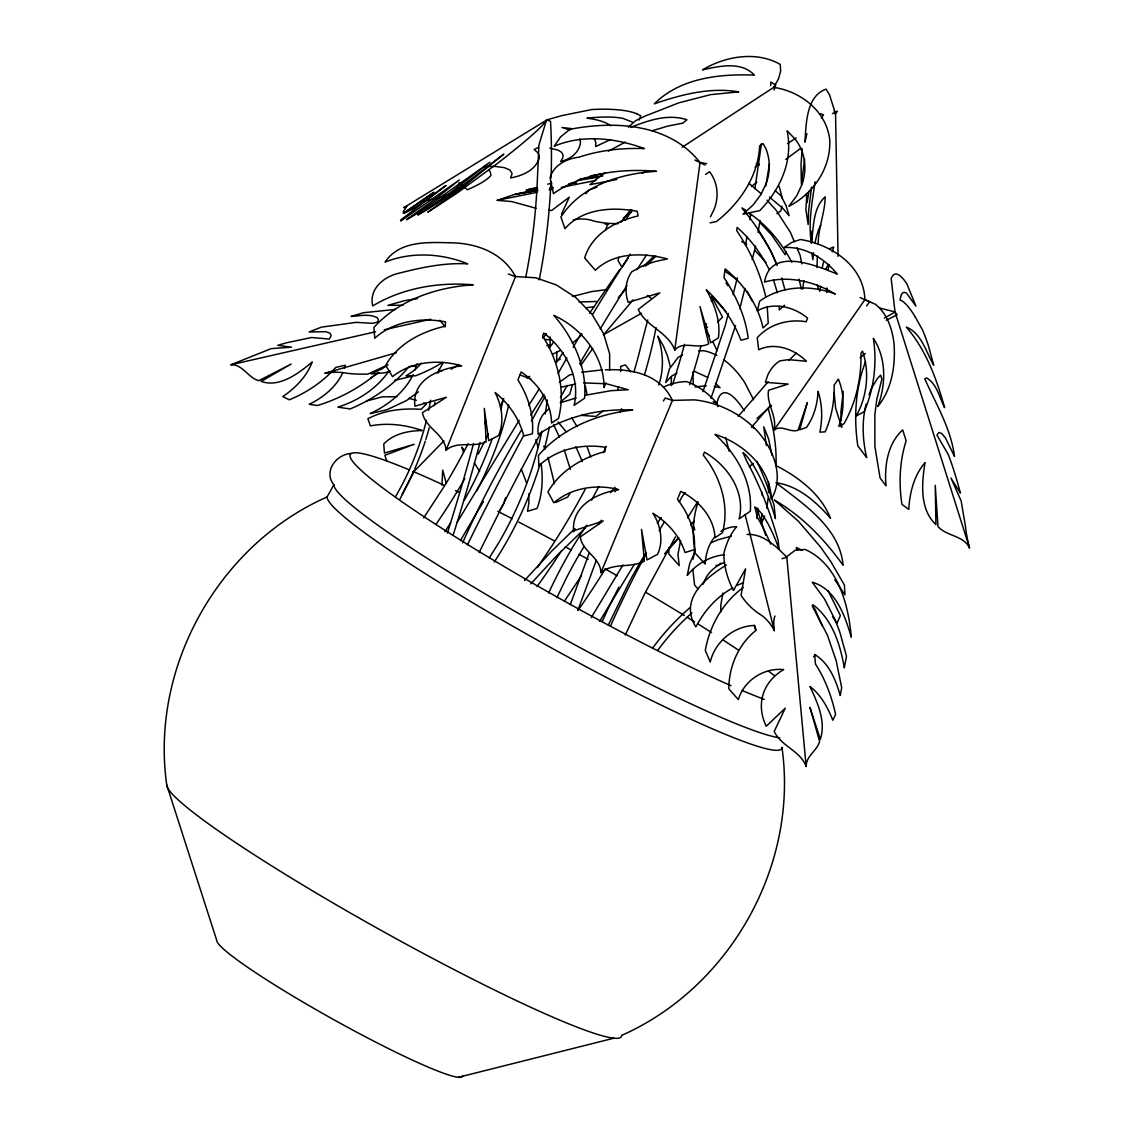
<?xml version="1.0" encoding="UTF-8"?>
<svg xmlns="http://www.w3.org/2000/svg" width="1134" height="1134" viewBox="0 0 1134 1134"><rect width="100%" height="100%" fill="white"/><g stroke="black" fill="none" stroke-linecap="round" stroke-linejoin="round"><path stroke-width="1.5" d="M609.653 370.251L609.653 353.921L603.557 333.524L591.877 314.118L575.675 297.434L556.369 284.946L535.702 277.773L515.488 276.554L508.301 274.031M720.813 612.062L720.813 604.946L722.968 593.025M692.803 569.396L694.603 585.116L698.076 589.014M620.681 371.527L620.723 366.41L625.387 364.907L630.702 371.853M692.846 371.81L693.328 384.752M816.934 267.468L817.387 256.1M668.932 547.609L668.791 553.945L679.238 565.611L677.962 554.398L680.627 540.394M768.526 492.595L768.54 482.092M811.533 242.874L811.972 231.024M671.101 385.73L671.456 377.112M441.934 485.239L442.699 470.114L446.201 483.183M761.807 513.674L761.297 523.625L764.628 516.013M826.757 292.544L827.026 288.149M806.798 195.658L805.863 209.421L808.159 224.532L808.641 210.555L811.561 187.067M757.824 508.145L756.888 518.55M802.192 148.696L801.029 164.402L801.384 184.275L804.616 159.143M770.624 85.532L770.893 82.031L775.684 85.107L774.012 90.068M775.982 465.833C776.776 446.895 773.586 427.787 768.469 409.572M811.306 243.101C813.758 227.665 812.681 208.061 825.183 196.792C825.084 212.568 818.153 227.977 818.167 244.079M813.588 252.754L812.894 259.771L811.873 253.052M768.172 497.911L766.782 508.202M761.424 143.749L754.946 188.754M674.744 350.08L700.032 162.559C669.443 123.464 614.954 120.587 569.948 129.319L560.579 136.888L554.157 146.258C582.904 134.053 615.805 138.121 644.41 148.582C622.353 147.831 600.028 150.127 579.035 157.172C566.83 158.505 553.576 165.11 550.061 177.769L553.42 193.63C583.188 172.822 621.12 168.342 656.515 171.305C620.78 173.431 581.359 185.452 560.919 216.948L564.973 228.657C582.578 208.373 612.488 206.714 637.195 211.293L638.059 215.97C615.379 220.96 591.65 234.454 584.648 257.971L595.35 270.275C614.259 251.932 643.389 252.627 667.26 258.878L654.219 261.77L642.354 266.065L631.851 271.692C625.302 280.495 624.65 292.246 628.208 302.381L659.818 292.841L638.215 309.44C646.238 326.762 668.181 332.007 674.744 350.08C683.419 340.03 698.119 349.995 708.707 343.73L699.99 306.563L710.706 342.752L718.403 337.847C720.841 320.979 714.434 304.252 706.298 289.765C721.394 303.728 733.556 320.979 740.941 340.214L748.171 338.371C745.492 316.429 736.037 295.875 723.974 277.547L725.136 268.9C743.564 283.84 758.008 304.522 763.012 327.924L768.242 323.176L767.222 306.577M802.716 289.057L803.85 280.651M743.309 587.483C722.939 602.267 709.686 625.727 705.291 650.321L710.224 662.001C715.086 641.745 733.712 626.053 754.649 625.444L756.109 630.291C738.503 644.254 728.765 666.594 728.864 688.891L738.319 699.593C744.131 680.343 763.763 667.6 783.679 669.556C762.672 681.959 755.655 704.285 766.215 726.256L785.281 708.155L774.196 731.444C781.312 746.456 800.321 750.68 806.161 766.456C806.005 755.811 817.09 751.006 819.613 741.409L809.931 707.389L820.321 739.297C826.232 721.55 817.458 702.499 809.931 686.453C821.016 694.844 827.763 707.588 832.795 720.26L835.588 714.42C831.746 696.701 825.339 679.408 815.502 664.127L814.609 654.474C829.096 663.092 835.801 680.003 840.237 695.482L841.697 687.7L836.212 660.895L827.423 635.125L813.376 608.263L813.05 604.72C832.455 619.476 840.351 644.75 844.306 667.898L846.503 656.217L839.713 631.766L835.248 620.142L824.588 599.106L812.256 582.21C835.815 588.929 845.071 615.96 851.265 637.18C848.544 604.422 837.728 563.938 805.083 549.437L795.062 550.316L785.295 557.815A267.936 250.812 69.1 0 0 782.021 558.679M808.882 191.334L807.167 202.547L806.345 193.843M693.129 559.119L694.788 549.168M745.477 245.483L746.923 236.893M749.787 219.698L750.651 214.539M758.051 232.371L760.049 220.393M765.762 186.146L769.476 163.891M819.811 291.353L820.676 286.406M827.948 270.643L829.011 264.548M815.062 181.78C812.313 201.455 808.287 221.541 811.122 241.414M773.969 430.112C777.513 416.334 766.215 404.158 768.526 390.266L788.158 384.057L765.379 382.342L767.562 375.623A39.407 32.503 74 0 1 779.965 360.853L788.527 359.634L806.345 361.222C794.197 349.074 775.032 341.915 758.674 349.754L757.243 337.79C769.206 324.083 788.555 318.753 806.203 321.744L807.564 318.073C793.885 306.761 773.416 301.573 757.314 310.886L759.624 301.205C781.298 285.414 810.853 284.634 835.29 294.103C814.41 281.36 788.513 275.293 764.543 282.04C770.482 246.319 816.494 265.583 837.232 274.116C824.461 258.325 805.041 246.276 784.133 247.538L791.759 242.435L800.434 239.487C831.137 244.519 863.796 265.512 864.888 299.688L773.969 430.112C781.468 424.244 789.845 433.032 798.038 430.24L807.351 402.513L799.697 429.829L806.515 427.376C814.014 416.958 817.43 404.087 818.053 391.386C822.391 404.498 822.604 418.715 819.868 432.167L825.183 431.841C831.69 417.199 834.525 401.067 834.142 385.092L838.324 379.082C844.787 393.994 844.206 411.302 838.763 426.427L843.965 423.762C856.113 402.485 861.571 377.693 860.947 353.298L862.492 351.101C869.835 372.179 867.071 396.418 856.283 415.852L864.094 411.84C874.13 388.891 877.177 363.078 873.35 338.357C886.604 358.287 885.966 384.695 877.815 406.482C891.962 389.189 895.506 365.743 894.06 344.027A71.456 42.865 -78.6 0 0 875.306 304.252L864.888 299.688M618.767 257.22L618.073 260.579L622.042 267.369L628.364 257.801M866.107 404.087C861.684 421.607 862.577 440.091 866.674 457.597L857.814 445.875C853.661 417.751 855.319 388.381 865.525 361.647M843.257 391.528L840.833 412.62L841.315 420.771M822.249 267.808L823.61 261.543M781.936 206.275L780.943 210.782L776.889 213.702M806.912 133.656L804.927 142.189C806.189 124.584 805.934 96.262 826.006 89.132L829.507 94.817L835.56 113.825L838.054 256.397M658.769 384.993C664.056 369.145 663.418 351.795 657.748 336.132L663.433 346.083L667.643 356.317L670.322 366.693M728.326 313.409L725.335 325.302L702.938 391.655M733.046 294.727L737.341 277.745M739.807 308.661L744.939 288.348M752.196 259.587L755.613 246.05M617.661 389.926L618.512 386.623M572.202 385.418L569.821 394.122L560.607 401.918M344.396 368.337L345.36 365.219L335.82 367.388C323.119 381.648 306.903 392.605 289.255 399.82L282.805 396.588C295.435 387.998 306.761 376.488 312.219 361.987C298.483 373.384 279.772 387.913 261.118 381.421L291.14 364.071L258.85 380.67C247.878 377.906 243.073 364.283 230.911 364.765L271.154 348.634L291.566 347.188L277.745 345.317L286.661 342.752L311.524 337.521L329.314 339.052L331.213 335.678L329.994 333.169L325.727 331.681L309.1 332.007L321.333 327.159L356.161 322.354L372.817 323.332L377.806 321.943L378.387 319.632L377.395 317.789C369.386 313.48 359.691 315.904 351.086 316.457L363.376 312.729L395.312 309.426M453.189 535.021L459.383 515.105A438.787 81.818 -70.6 0 0 480.065 442.416M505.608 497.613L503.709 503.694L499.371 510.839M832.228 251.876L833.731 247.042L830.031 248.459M415.001 370.038L417.028 363.787M710.99 398.346L735.541 325.586M570.274 604.649L589.127 553.307M578.085 609.738L596.286 560.423M639.207 120.034L640.753 115.781L636.698 113.74M869.055 394.703L871.295 388.707L877.291 378.657L880.622 375.141L881.883 379.125L876.837 399.168L874.867 414.534L874.867 446.399L880.083 477.953L885.98 485.763C884.336 466.187 887.412 443.763 902.707 429.899L906.137 440.772C899.616 461.212 898.709 483.169 901.913 504.304L908.759 509.421C909.695 492.78 913.961 475.486 925.032 462.573C921.744 483.013 919.39 509.308 935.947 524.588L935.238 485.324L937.988 526.573C946.847 536.453 963.163 535.22 969.513 547.85A32.702 5.075 74.8 0 1 966.607 534.582A33.467 5.202 74.8 0 1 965.459 526.289L961.136 500.902L950.958 478.08L960.356 493.106A60.031 9.327 74.8 0 0 948.265 454.55L936.939 435.073L938.853 432.479L941.73 433.457L945.444 437.965L954.502 456.421C950.93 428.539 935.89 403.874 924.791 378.841L926.506 377.877C936.911 383.703 939.448 397.665 944.622 407.63C936.712 379.167 925.954 349.697 906.335 327.145C921.531 332.957 926.081 352.291 933.721 365.205L928.434 345.785A49.017 7.612 74.8 0 0 922.452 329.866L915.407 317.265M703.25 584.123C706.269 573.988 714.675 565.923 724.555 562.464M786.216 252.117L785.196 254.739L771.644 234.965L759.681 222.278M605.315 230.471L607.696 224.475M446.073 450.17L515.488 276.554C502.858 252.684 476.408 243.101 450.751 242.804C427.773 242.265 399.664 240.479 385.064 262.067C411.444 251.606 441.608 253.208 467.676 263.839C444.471 262.578 421.635 267.397 399.338 273.138C384.256 276.257 368.635 288.816 372.732 305.911C402.712 287.88 438.674 281.912 473.232 284.818C436.76 287.185 398.97 299.773 373.908 327.442L374.759 338.258C393.654 321.092 421.21 317.151 445.591 321.9L445.237 326.223C421.692 331.482 397.991 343.73 385.688 365.304L392.52 376.644C411.77 361.236 438.518 359.209 461.609 365.8C439.51 368.833 411.77 378.926 414.916 406.213L446.385 397.254L422.401 412.705C425.378 428.354 444.812 434.038 446.073 450.17C457.328 440.446 473.516 448.114 486.202 441.707L484.303 408.368L488.697 440.658L498.521 435.584C504.573 421.72 501.809 405.632 495.119 392.506C508.812 403.605 519.485 418.786 523.738 436.009L532.385 433.755C534.128 414.803 527.934 395.894 517.94 379.961L521.13 371.952C538.097 383.306 551.195 402.159 551.578 423.053L558.566 418.304C565.809 390.181 557.885 360.045 542.605 335.976L543.781 333.042C565.37 349.428 580.75 377.891 574.087 405.348L584.577 398.218C587.129 367.728 573.577 337.989 553.86 315.38C581.671 328.095 604.153 356.062 604.039 387.516L605.91 382.853M663.39 400.968L665.219 398.034L672.391 400.401L694.405 399.863A96.234 90.167 25.6 0 1 756.35 429.97C773.048 448.001 784.969 476.266 771.262 499.3C770.581 467.761 743.493 443.337 715.015 434.379C736.42 453.728 752.522 481.581 750.325 511.207L739.099 518.918C745.988 491.844 727.277 465.068 704.469 452.168L703.25 455.088C720.345 476.478 729.8 505.58 722.514 532.64L715.03 537.785C714.094 517.147 698.473 500.236 680.726 491.362L677.437 499.314C688.536 513.504 695.893 531.407 694.391 549.664L685.035 552.542C679.861 535.914 667.487 522.377 652.915 513.263C660.598 525.226 663.787 540.989 657.607 554.271L647.032 559.969L641.504 529.38L644.339 561.174C630.717 568.418 613.097 562.336 600.907 572.656L672.391 400.401C660.272 374.149 631.496 368.564 605.372 369.868M625.245 635.111L644.424 594.131L675.425 536.85M608.263 625.217L629.625 581.26A589.156 556.227 -39.7 0 1 646.238 552.414M647.741 319.986L640.767 346.621A438.787 233.264 -51.8 0 1 633.977 371.895M615.053 491.759L616.485 488.584M694.405 553.236L689.67 563.74L687.232 575.462C696.29 564.066 709.813 556.255 724.342 554.739M561.543 214.014L569.296 197.188L551.634 210.499L548.516 210.187M556.992 597.519L565.313 580.098A378.274 292.288 -70.3 0 1 584.194 546.347M479.101 552.542L502.362 505.948A661.972 136.165 -63.9 0 1 541.088 432.479M710.451 216.792L714.179 209.209A53.199 44.325 -19.3 0 0 709.629 171.73L705.603 174.381M342.78 372.732C336.16 387.063 323.19 397.481 309.27 404.299L317.392 405.518C339.732 398.743 360.555 387.304 378.331 372.193M399.962 499.073L414.335 471.064M437.398 373.086L442.969 362.993M462.601 1075.783A140.488 12.97 29.1 0 1 339.59 1022.896A140.488 12.97 29.1 0 1 216.764 940.455L166.755 784.983C149.901 667.288 218.437 544.915 327.074 496.961L333.864 484.757C323.162 471.716 336.075 454.436 350.973 453.43M682.115 147.292L773.728 87.346L778.505 78.799L780.674 71.031L780.164 64.369C756.151 50.704 725.264 56.261 702.485 69.869C719.084 66.169 741.225 60.953 754.379 75.113C719.594 73.696 680.272 77.948 654.361 103.804C681.265 94.576 710.21 86.978 738.773 91.882L710.635 94.632L678.784 102.854L645.147 116.051L635.409 120.814L628.392 127.221M413.23 374.532C404.427 392.407 387.941 405.263 370.194 413.584L386.878 409.785L406.397 400.6L418.403 391.868M457.257 522.094L519.174 420.345M622.949 564.959L591.253 617.605M569.934 493.403L567.737 497.018L555.773 502.461M599.688 621.276L634.36 564.363M489.208 557.985L498.563 543.073A378.274 377.083 -10.7 0 0 541.924 431.317M687.473 517.869L697.665 501.795M528.657 405.476L539.104 389.104M581.473 575.633L564.335 601.289M821.413 117.993L823.482 114.789L820.435 113.684M625.387 220.365L632.021 210.144M444.868 531.718L450.552 523.001M657.833 650.221L657.933 650.08A263.272 246.461 69.1 0 1 691.924 612.856M395.468 496.72L395.582 496.564A287.483 285.286 -31.8 0 0 426.412 420.36M556.383 362.667L563.159 352.461M537.417 567.524L552.06 545.667A438.787 233.264 -51.8 0 0 585.399 488.924M589.552 313.168L619.632 269.708M580.693 365.517L592.756 348.464M423.691 517.912L445.818 483.864A589.156 538.211 -68.4 0 0 468.044 443.791M866.574 305.953L869.65 301.8L860.111 297.59M621.049 222.165L630.688 209.535M388.352 371.924C376.091 388.948 357.791 400.982 337.861 407.12L350.066 408.963C372.462 399.65 393.229 385.645 408.764 366.877M585.824 193.73L588.787 190.186L597.023 187.11M618.214 297.873L626.166 288.504M603.6 334.714L633.197 299.787M835.106 113.91L837.374 111.245L832.399 113.627M547.127 119.779L541.783 126.044A89.274 6.903 -36.6 0 1 497.004 163.764L457.115 193.106L427.787 212.214L462.587 187.365L503.822 154.139C475.727 175.033 448.426 198.011 417.879 214.978L450.283 192.737L489.888 162.247L419.75 211.973L406.511 219.713L437.71 197.188L459.298 179.966L400.812 221.045L400.586 220.053L446.073 185.494C432.153 194.807 419.041 206.898 403.69 213.334L433.939 192.284L403.265 213.291L403.449 211.307L406.312 207.21L403.988 207.522L547.127 119.779L562.124 115.555L591.934 109.516A142.983 34.8 -14.8 0 1 636.727 113.726M643.375 266.462L654.049 256.1M738.22 416.32L768.172 381.733M751.403 427.376L770.638 405.15M524.503 580.495L551.634 551.152L574.215 529.209M530.755 583.868L556.695 555.788L585.541 527.764M860.082 357.749L865.256 353.581M413.074 472.41L443.918 440.885M645.827 266.022L655.92 256.086M788.867 360.428L796.337 353.099M380.797 369.868L384.497 366.381M784.558 305.216L779.341 309.965L779.115 306.478M717.524 322.198L722.542 317.081L711.684 296.839M549.48 408.623C540.79 414.293 536.935 424.258 538.168 434.393C565.923 416.192 599.702 408.424 632.673 410.054C597.448 413.825 562.025 428.255 538.423 455.414L538.792 465.946C556.199 449.135 581.997 443.394 605.471 447.32L604.961 451.559C582.096 457.767 559.898 470.95 547.92 491.972L553.846 502.801C571.479 487.648 596.555 483.779 618.682 489.633C597.221 493.049 571.649 505.424 573.577 530.868L603.26 520.931L580.296 536.935C582.266 551.748 600.637 557.446 600.907 572.656M719.126 564.463L720.728 563.144M755.088 167.166L759.128 163.863M751.417 186.543L756.832 182.12M693.257 522.434L690.833 524.376A287.483 190.98 -53.7 0 1 693.271 521.909M603.444 410.607L596.002 416.462L581.373 415.356M749.333 466.598L753.5 463.324M623.346 218.21L631.695 211.775M813.503 656.742L815.7 655.055M785.819 159.341L800.958 148.143M559.374 382.286L569.438 375.028L572.486 374.305M787.492 143.678L796.181 137.866M642.227 173.389L646.663 170.497M370.676 377.934L379.224 372.562M726.412 565.015C705.348 577.745 678.855 599.588 695.851 626.932C704.257 610.857 716.801 596.682 732.791 587.894M676.899 373.072L671.385 376.29L665.715 382.527L669.457 368.904L678.175 357.323L682.597 354.985M608.377 151.162L625.33 142.076M526.658 378.005L529.72 376.29M555.773 361.604L560.366 359.01M603.274 334.828L641.575 313.225M884.336 318.115L894.967 312.133L897.164 314.77A599.574 566.064 -39.7 0 0 886.306 320.298M386.51 366.041L371.144 373.908L384.582 372.845A59.124 21.092 -12.6 0 0 390.167 371.201M610.546 139.595L595.648 146.541L595.789 142.331L594.23 138.561M538.466 147.406L534.142 149.461L538.338 153.133L539.387 157.683C535.702 170.256 522.448 175.784 510.64 177.925L512.1 173.516L509.931 170.029L504.233 167.619L495.303 166.443L483.651 166.542L486.458 168.172M388.012 364.765L367.955 374.078A86.935 31.015 -12.6 0 1 345.927 373.114A33.169 11.836 -12.6 0 0 325.061 373.228L396.347 352.745M710.99 542.775L717.978 539.756L731.373 536.155M737.171 585.328L743.436 582.678M630.518 127.49C648.038 120.431 668.181 113.471 686.935 119.793L682.739 123.167L667.912 126.072L652.093 130.764M560.253 402.768L576.185 397.963M367.147 400.855L382.257 396.872L396.829 396.673M394.519 380.414L411.855 376.247M705.447 327.769L707.588 327.102M439.156 197.5L456.322 192.114L459.185 182.673L467.279 189.747A60.031 14.614 -14.8 0 0 490.951 175.43L490.299 171.957L488.669 169.972M437.667 197.883L427.249 200.378A33.467 8.151 -14.8 0 0 421.423 201.724M572.372 296.513L591.594 291.594L606.69 289.624M561.585 387.119L575.633 383.944M458.391 1077.3L613.834 1038.205M547.694 184.176L551.861 183.141M536.226 208.33L511.845 201.583L497.259 200.335L513.589 194.736L537.714 190.427M585.867 395.142L611.07 390.677L628.307 389.756L606.492 383.774L583.656 382.881M230.911 364.765L375.623 331.766M384.242 329.796L430.764 319.193M710.097 222.859L716.461 221.513C739.822 203.284 758.249 176.167 759.638 145.889L763.083 143.635L765.719 148.27A66.311 55.24 -19.3 0 1 766.357 183.013L760.985 194.438L753.089 204.97L742.997 214.17L759.723 210.626C771.871 198.252 781.34 183.169 786.004 166.386A103.889 86.553 -19.3 0 0 787.138 130.821L795.43 139.439A66.353 55.282 -19.3 0 1 802.092 184.261L796.777 195.7L788.924 206.246C813.574 193.701 831.335 167.506 829.691 139.34C826.19 110.99 800.802 91.4 773.728 87.346M599.73 176.904L577.39 180.547M497.259 200.335L537.062 192.284M549.182 189.846L552.641 189.151M561.287 187.393L595.903 180.405M616.783 179.456L589.878 184.714L597.094 178.619A62.852 27.655 -28.7 0 1 605.173 172.836M537.488 189.392L515.261 194.268L537.686 190.356M536.396 187.564L526.133 190.016L537.601 188.131M549.763 188.272L553.208 187.649L549.763 188.244M590.814 175.813L603.742 173.559M586.136 307.768L594.372 306.662M694.915 386.949L706.312 385.702M715.923 565.512L717.524 565.256M568.715 183.935L576.285 182.744L570.714 183.382M581.671 372.25L602.168 369.882M580.055 178.931L602.778 175.983M546.871 345.615L549.99 345.175M417.482 298.582L404.824 300.595L387.913 305.358L403.094 305.202M579.134 301.97L596.441 301.488M698.587 350.86L703.775 350.718A96.234 59.237 80.4 0 1 716.801 355.41M410.012 366.381L414.916 366.254M747.023 534.454C763.196 533.533 776.266 546.46 786.812 557.233L806.161 766.456M544.972 339.548L550.132 339.761M571.437 128.581L561.925 127.504L569.977 130.056M549.834 148.157L558.169 150.142L561.5 152.268L563.045 154.919L562.762 158.023L560.664 161.538C570.317 159.242 579.573 152.594 580.537 142.034L579.757 138.929M700.032 162.559L706.666 163.608M604.989 223.965L608.278 224.546M714.278 386.467L720.076 387.686L715.412 383.377M519.854 374.9L530.84 378.855M438.617 370.152L441.991 370.96M879.828 308.079L895.024 311.935L969.513 547.85M408.906 398.303L416.348 400.33M713.045 401.847L717.042 403.279A77.821 20.455 72.1 0 1 744.258 410.735M694.589 371.428L707.616 377.395M423.506 402.939L426.356 404.03L421.168 409.331C403.052 408.098 384.114 410.083 367.884 418.772L370.421 425.888C387.686 422.571 405.688 424.768 422.188 430.551C408.481 430.679 393.526 433.684 383.731 444.046L384.454 453.061L414.236 444.287L384.851 455.273L386.751 460.971M756.307 163.735L759.369 165.153M802.291 550.415L796.351 547.524L796.791 550.359M694.887 160.05L705.164 165.082M777.187 466.159C799.498 477.868 820.818 494.211 830.527 518.252C816.196 501.852 798.308 485.806 775.939 482.687C803.326 504.091 839.784 527.381 843.072 565.256C824.631 539.43 802.007 515.942 774.338 500.009L798.449 521.314L820.732 547.283L830.754 561.528L844.433 585.087L844.943 594.925L834.822 579.672M632.503 122.174L623.048 118.404A96.206 23.417 -14.8 0 0 586.958 118.177A169.632 41.292 -14.8 0 1 610.872 125.803M724.754 270.969L737.1 279.885M741.593 241.429L746.725 244.42M742.047 207.905L744.967 209.833M746.37 211.236L742.387 208.557C756.619 225.737 768.852 244.746 777.159 265.512M749.035 213.022C767.264 225.326 781.709 242.889 791.801 262.337M647.245 295.45L651.44 298.37M769.504 197.103L782.942 208.472L789.122 215.729L786.06 205.623L781.014 195.87L775.202 190.597M748.78 183.127L761.396 193.971M749.092 213.107L751.842 215.29M755.131 250.6L765.932 262.393M712.01 296.513L725.873 311.396M767.009 200.137L775.982 210.017L790.469 232.442L794.353 241.684M558.056 421.961L566.447 432.196M463.976 449.688L461.751 447.094L463.437 452.069M439.808 320.256L445.194 326.875M812.086 605.556L815.02 609.284L822.164 625.713M758.462 230.882L770.836 250.898L776.237 263.527M726.001 282.919L727.971 285.782M705.943 330.93L709.345 335.891M832.526 616.655L836.991 623.204L840.393 615.564L828.104 590.729M571.621 417.737L576.951 426.313M474.409 463.012L479.625 471.475M769.036 269.24C761.056 253.534 750.481 238.962 737.114 227.41L736.689 230.585C750.056 250.486 760.177 272.684 765.563 296.073M712.705 341.447L717.085 350.775M747.108 291.282L752.437 301.403M753.586 399.749L744.868 382.768A96.234 59.237 80.4 0 0 723.648 359.691M834.128 110.863L835.56 113.825M553.562 424.541L559.416 437.214M575.845 446.654L582.38 461.595M521.328 469.15L526.545 482.829M543.739 446.172L545.057 449.149M796.947 247.85L800.193 255.561L801.781 263.91M773.53 279.942L777.357 292.813M570.359 469.433L564.25 449.9M587.015 446.739L590.771 457.002M779.115 186.217L782.417 198.634M548.005 457.314L554.455 483.623M535.914 439.581L538.083 447.434M756.959 508.514L765.691 535.461M754.223 625.415L755.542 629.909M693.88 526.842L694.759 529.904M781.695 277.986L784.983 289.85M817.302 284.747L818.635 289.694M717.907 406.695L717.042 403.279A72.222 46.678 64 0 0 686.382 381.548A130.495 84.341 64 0 0 663.56 387.063M725.661 437.469L729.105 451.148M745.038 514.397L774.338 630.66A31.015 20.043 64 0 0 759.766 614.16A52.022 33.623 64 0 1 741.069 595.435L745.605 568.814L733.471 590.531A57.891 37.408 64 0 1 723.846 553.491A105.306 68.068 64 0 1 736.646 526.672A65.758 42.497 64 0 0 720.912 531.378M799.016 279.148L801.454 289.099M585.328 386.014L586.973 394.462M771.956 455.273L768.611 438.957L763.735 426.809L766.343 445.492M895.024 311.935L891.182 278.666A142.983 22.198 74.8 0 1 903.699 279.488L906.718 283.514L915.946 306.166L906.619 293.295A96.206 14.94 74.8 0 0 900.112 300.085A169.632 26.337 74.8 0 1 915.407 317.251M541.102 463.409C543.143 478.435 542.463 494.183 537.048 508.457L527.523 511.25L528.883 502.943L528.727 493.942M834.1 392.492L835.673 408.254L841.683 427.291L841.499 424.031M762.133 492.284L762.19 495.53M550.033 336.911L550.16 346.834M327.074 496.961A259.955 24.012 29.1 0 0 554.328 649.513A259.955 24.012 29.1 0 0 781.95 747.363C798.79 865.044 730.268 987.431 621.63 1035.385A259.955 24.012 29.1 0 1 394.022 937.534A259.955 24.012 29.1 0 1 166.755 784.983M779.809 737.837A259.955 24.012 29.1 0 1 529.351 619.547A259.955 24.012 29.1 0 1 333.864 484.757M764.217 699.366A259.955 24.012 29.1 0 1 741.919 690.379M731.033 685.687A259.955 24.012 29.1 0 1 416.83 511.93A259.955 24.012 29.1 0 1 409.331 469.887M413.003 471.446A259.955 24.012 29.1 0 1 443.947 485.21M455.457 490.597A259.955 24.012 29.1 0 1 458.816 492.199M497.741 511.335A259.955 24.012 29.1 0 1 512.27 518.734M518.762 522.094A259.955 24.012 29.1 0 1 554.2 540.805M565.171 546.744A259.955 24.012 29.1 0 1 571.423 550.146M579.148 554.398A259.955 24.012 29.1 0 1 588.248 559.431M605.032 568.843A259.955 24.012 29.1 0 1 617.179 575.746M645.7 592.288A259.955 24.012 29.1 0 1 684.341 615.521M687.161 617.25A259.955 24.012 29.1 0 1 694.504 621.801M697.665 623.771A259.955 24.012 29.1 0 1 711.557 632.559M723.35 640.157A259.955 24.012 29.1 0 1 738.404 650.108M768.342 671.044A259.955 24.012 29.1 0 1 774.522 675.666M756.888 461.368A106.057 27.868 72.1 0 1 774.153 505.594L775.415 518.621A67.7 17.79 72.1 0 0 745.236 454.507L743.011 452.622L746.399 460.532A113.839 29.909 72.1 0 1 778.193 540.606L779.03 549.295A54.248 14.26 72.1 0 0 754.833 507.011L757.484 517.501A86.935 22.85 72.1 0 1 770.666 544.136M752.508 425.59A77.821 20.455 72.1 0 1 753.897 428.468M774.338 630.66A33.169 8.718 72.1 0 1 775.032 616.074M698.034 502.376A105.377 68.111 64 0 0 693.668 541.754L695.284 553.264L705.192 564.066A65.758 42.497 64 0 1 714.703 536.963M679.294 502.149A73.908 47.77 64 0 1 685.149 492.468M825.906 268.985A64.482 17.846 89.8 0 1 828.472 264.406M815.034 242.945A53.199 14.728 89.8 0 1 820.832 225.283M826.658 291.792A62.852 16.23 88.3 0 1 826.658 288.39M403.988 207.522A32.702 7.966 -14.8 0 1 406.936 206.317M485.721 420.416A438.787 81.818 -70.6 0 1 484.856 423.861M473.544 443.507A446.555 83.264 -70.6 0 1 447.377 533.108M430.594 400.203A287.483 285.286 -31.8 0 1 428.68 410.324M438.858 369.301A292.572 290.318 -31.8 0 1 438.631 372.774M434.96 402.201A292.572 290.318 -31.8 0 1 434.336 405.646M429.247 427.759A292.572 290.318 -31.8 0 1 425.803 439.496M425.278 441.169A292.572 290.318 -31.8 0 1 414.704 468.937M413.995 470.539A292.572 290.318 -31.8 0 1 402.23 493.985M560.437 397.481A661.972 136.165 -63.9 0 1 567.213 385.503M579.616 363.886A661.972 136.165 -63.9 0 1 590.375 345.501M600.24 328.931A661.972 136.165 -63.9 0 1 626.861 285.626M636.954 269.75A661.972 136.165 -63.9 0 1 646.607 254.824M467.364 544.972A673.667 138.561 -63.9 0 1 523.809 435.243M531.449 421.153A673.667 138.561 -63.9 0 1 545.156 396.333M558.056 373.44A673.667 138.561 -63.9 0 1 566.915 358.018M573.124 347.316A673.667 138.561 -63.9 0 1 581.132 333.694M592.685 314.359A673.667 138.561 -63.9 0 1 630.263 254.087M525.68 277.646A589.156 538.211 -68.4 0 0 537.19 183.708L538.919 144.996L546.588 119.807L550.529 121.366A599.574 547.722 -68.4 0 1 551.053 178.052M550.911 181.596A599.574 547.722 -68.4 0 1 539.203 279.885M503.779 398.516A599.574 547.722 -68.4 0 1 500.448 406.61M488.315 433.727A599.574 547.722 -68.4 0 1 486.047 438.447M484.516 441.58A599.574 547.722 -68.4 0 1 478.222 454.054M464.827 478.591A599.574 547.722 -68.4 0 1 436.037 524.262M460.475 540.535A541.712 80.642 -58 0 1 483.438 501.597M462.644 542.789A1011.882 993.214 82.2 0 1 521.569 429.899M530.726 415.058A1011.882 993.214 82.2 0 1 544.093 394.377M503.212 399.069A263.272 152.353 -51.8 0 1 500.944 409.218M492.128 438.986A263.272 152.353 -51.8 0 1 464.175 500.491M508.67 404.951A267.936 155.046 -51.8 0 1 476.62 491.121M598.483 524.475A378.274 292.288 -70.3 0 1 601.488 520.222M548.643 593.011A384.95 297.448 -70.3 0 1 586.661 525.17M610.645 492.666A384.95 297.448 -70.3 0 1 615.067 487.28M458.575 364.383A54.248 19.349 -12.6 0 1 451.119 369.216M421.097 363.135A65.786 23.474 -12.6 0 1 405.958 375.793L415.611 375.793A86.935 31.015 -12.6 0 0 442.473 362.384M546.418 333.609A106.057 37.833 -12.6 0 1 542.676 338.173M553.364 342.156A67.7 24.154 -12.6 0 1 549.168 347.769M581.997 334.034A77.821 27.755 -12.6 0 1 572.287 343.092M560.153 350.505A77.821 27.755 -12.6 0 1 552.669 354.134M325.061 373.228A31.015 2.58 -16.8 0 1 334.998 371.002M573.294 219.883A34.715 28.931 -19.3 0 1 593.748 221.002A90.833 75.666 -19.3 0 0 618.484 223.611M621.659 408.722A438.787 233.264 -51.8 0 1 620.397 412.053M606.236 446.314A438.787 233.264 -51.8 0 1 603.302 452.778M656.062 327.556A446.555 237.389 -51.8 0 1 644.438 374.915M598.809 486.486A446.555 237.389 -51.8 0 1 591.565 500.151M575.179 528.798A446.555 237.389 -51.8 0 1 573.365 531.803M561.231 551.181A446.555 237.389 -51.8 0 1 537.105 586.491M665.289 553.761A292.572 194.353 -53.7 0 1 678.869 537.771M690.691 525.028A292.572 194.353 -53.7 0 1 694.334 521.3M664.737 553.803A287.483 190.98 -53.7 0 1 678.089 538.083M712.393 296.343A673.667 543.002 -65.1 0 1 711.358 301.474M706.482 323.7A673.667 543.002 -65.1 0 1 705.674 327.116M700.954 345.87A673.667 543.002 -65.1 0 1 689.656 384.752M605.032 569.353A673.667 543.002 -65.1 0 1 577.901 610.588M684.497 344.297A661.972 533.575 -65.1 0 1 672.575 384.525M756.988 418.503A589.156 556.227 -39.7 0 1 771.545 405.632M602.253 621.475A599.574 566.064 -39.7 0 1 618.838 587.199M657.281 523.256A599.574 566.064 -39.7 0 1 661.25 517.543M610.574 625.869A541.712 290.97 -66.8 0 1 646.366 553.449M659.166 530.726A541.712 290.97 -66.8 0 1 664.524 521.626M652.886 647.741A267.936 250.812 69.1 0 1 690.039 607.611M547.254 399.919A378.274 377.083 -10.7 0 1 545.213 413.938M556.808 351.597A384.95 383.76 -10.7 0 1 556.723 360.215M549.423 427.036A384.95 383.76 -10.7 0 1 544.405 448.894M540.181 463.849A384.95 383.76 -10.7 0 1 494.24 562.067"/></g></svg>
